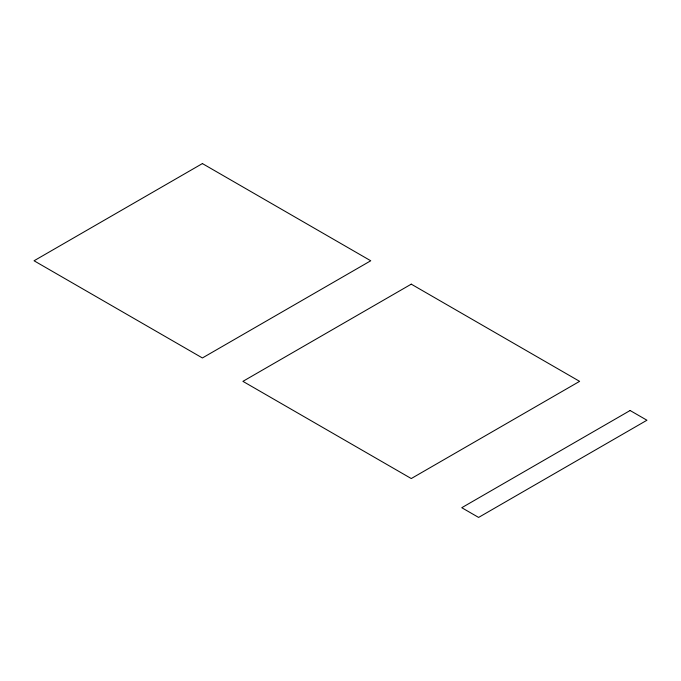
<?xml version="1.0" encoding="UTF-8"?>
<svg xmlns="http://www.w3.org/2000/svg" width="681" height="681" viewBox="0 0 681 681"><rect width="100%" height="100%" fill="white"/><g stroke="black" fill="none" stroke-linecap="round" stroke-linejoin="round"><path stroke-width="1.02" d="M202.402 163.576L34.05 260.772L202.402 357.959L370.745 260.772L202.402 163.576M411.264 284.156L242.913 381.351L411.264 478.547L579.608 381.351L411.264 284.156M630.112 410.515L461.769 507.711L478.598 517.424L646.95 420.228L630.112 410.515"/></g></svg>
